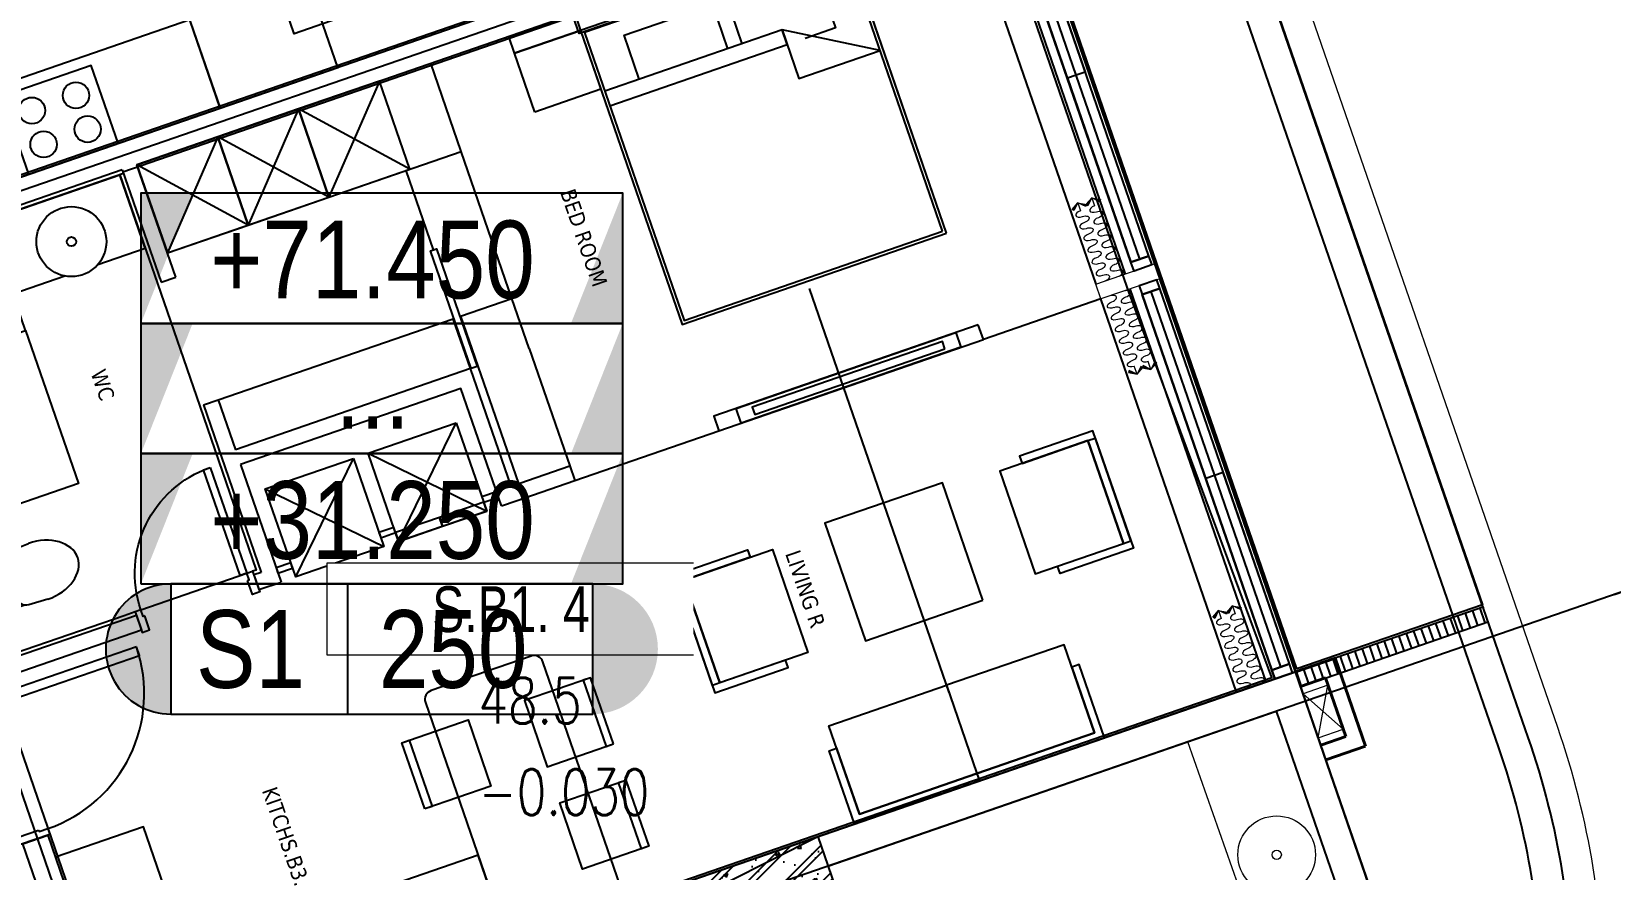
# Model space of a CAD drawing. Header units: millimetres. Extents: x -361699137 to 361252145, y -356478932 to 356523199.
# Drawn here: x -49918 to -39761, y 30760 to 36150 of the extents above; entities that cross this region are included whole.
import ezdxf
from ezdxf.enums import TextEntityAlignment as Align
from ezdxf.xclip import XClip

# ---------------------------------------------------------------- set-up
doc = ezdxf.new("R2010")
doc.units = ezdxf.units.MM
doc.header["$LTSCALE"] = 100
doc.header["$MEASUREMENT"] = 0
doc.header["$XCLIPFRAME"] = 0
doc.set_wipeout_variables(frame=1)
for name, pattern in [('220126_HDN_HBA typical plan$0$HIDDEN', [0.375, 0.25, -0.125]), ('ACAD_ISO03W100', [30, 12, -18]), ('HIDDEN', [0.375, 0.25, -0.125])]:
    doc.linetypes.add(name, pattern=pattern)
for name, color, linetype in [('1VinaPVC-Text', 9, 'Continuous'), ('A-_FURN----_E-_N', 251, 'Continuous'), ('A-ANNO-ROOM', 50, 'Continuous'), ('A-WALL-FNSH', 11, 'Continuous'), ('AUDIT_I_220808132811-12', 1, 'Continuous'), ('ccu12-Chidan', 9, 'Continuous'), ('IDEA - dim', 251, 'Continuous'), ('KC', 5, 'Continuous'), ('KT-Net manh', 139, 'Continuous'), ('KT-Tuong', 1, 'Continuous'), ('Xref_ST_MBDV Cot vach 30.7.2022$0$KT-Tuong', 1, 'Continuous')]:
    doc.layers.add(name, color=color, linetype=linetype)
for name, color, linetype, lineweight in [('AUDIT_I_220808132811-11', 7, 'Continuous', 9), ('CIC36 net manh', 8, 'Continuous', 9), ('HBA-Partition', 4, 'Continuous', 13), ('KT-Chuviet', 255, 'Continuous', 15), ('KT-Kich thuoc', 159, 'Continuous', 18), ('KT-lomo nuoc', 3, 'HIDDEN', 5), ('KT-Net cat', 1, 'Continuous', 40), ('KT-Net thay', 7, 'Continuous', 15), ('KT-Net truc', 18, 'Continuous', 15), ('Xref_ST_MBDV Cot vach 30.7.2022$0$KT-Noi that', 36, 'Continuous', 9)]:
    doc.layers.add(name, color=color, linetype=linetype, lineweight=lineweight)
doc.layers.add('dien tich thong thuy', color=3, linetype='Continuous', plot=False)
doc.styles.add('220126_HDN_HBA typical plan$0$211210_HDN_HBA_TYPICAL PLAN CORE OPT 1$0$HBA-Text', font='GOTHIC.TTF')
doc.styles.add('Arial Narrow', font='ARIALN.TTF')
doc.styles.add('font unicode ccu', font='arial.ttf')
doc.styles.add('ROMANS', font='ROMANS.SHX')
doc.styles.add('Tahoma', font='tahoma.ttf')
doc.dimstyles.new('ccu12-200', dxfattribs={"dimscale": 200, "dimtxt": 2.5, "dimasz": 1, "dimexe": 1, "dimexo": 2, "dimgap": 1, "dimtad": 1, "dimdec": 0, "dimdsep": 46, "dimtxsty": 'Arial Narrow', "dimblk": 'ARCHTICK', "dimcen": -1, "dimdle": 1, "dimclrd": 256, "dimclre": 256, "dimclrt": 3, "dimadec": 0, "dimazin": 2, "dimtfac": 0.1, "dimtdec": 0, "dimtmove": 0, "dimatfit": 1, "dimldrblk": 'ARCHTICK', "dimfxl": 1, "dimtvp": 0.8333333333333334, "dimtolj": 1, "dimtzin": 12, "dimarcsym": 0})
doc.dimstyles.new('CCU_1-300', dxfattribs={"dimscale": 300, "dimtxt": 2.5, "dimasz": 1, "dimexe": 1, "dimexo": 2, "dimgap": 0.5, "dimtad": 1, "dimdec": 0, "dimdsep": 46, "dimtxsty": 'Arial Narrow', "dimblk": 'ARCHTICK', "dimcen": -1, "dimdle": 1, "dimclrd": 256, "dimclre": 256, "dimclrt": 3, "dimadec": 0, "dimazin": 2, "dimtfac": 0.1, "dimtdec": 0, "dimtix": 1, "dimtmove": 2, "dimatfit": 1, "dimfxl": 1, "dimtvp": 0.8333333333333334, "dimtolj": 1, "dimtzin": 12, "dimarcsym": 0})

# ---------------------------------------------------------------- blocks, each defined once
blk = doc.blocks.new('*U207')
for points in [[(396.7561588253833, -484.1490495130481), (464.3337632049024, -466.3349522090732), (394.4481821902239, -466.0516779393653)], [(482.6951045578201, -398.9039813853606), (464.6170375002125, -396.4493711387506), (464.3337632049024, -466.3349522090732)]]:
    blk.add_hatch(color=256).paths.add_polyline_path(points)
blk.add_line((464.3337632049024, -466.3349522090732), (416.9273155568029, -418.7598943406972))
for points in [[(396.7561588253833, -484.1490495130481), (464.3337632049024, -466.3349522090732), (394.4481821902239, -466.0516779393653)], [(482.6951045578201, -398.9039813853606), (464.6170375002125, -396.4493711387506), (464.3337632049024, -466.3349522090732)]]:
    blk.add_lwpolyline(points, close=True)
for centre in [(16.76743755071067, -17.17677016190672), (85.71403000141326, -87.65612936302188), (155.3043908096025, -157.4940017787478), (224.8947516177918, -227.3318741944736), (294.485112425981, -297.1697466101995), (364.0754732341703, -367.0076190259254)]:
    blk.add_ellipse(centre, major_axis=(34.52187991841241, 31.95056764796491), ratio=0.5238875827070036, start_param=4.731720461219403, end_param=7.873313114809197)
at = {"extrusion": (0, 0, -1)}
for centre in [(51.5728287498025, -52.1059534814385), (120.5194212005051, -122.5853126825537), (190.1097820086943, -192.4231850982796), (259.7001428168836, -262.2610575140054), (329.2905036250728, -332.0989299297313), (398.8808644332621, -401.9368023454572)]:
    blk.add_ellipse(centre, major_axis=(-32.07293168385898, -34.4082260416161), ratio=0.5238875826554585, start_param=4.731720461217387, end_param=7.87331311480718, dxfattribs=at)
blk = doc.blocks.new('*U206')
at = {"layer": 'A-_FURN----_E-_N', "linetype": 'Continuous'}
for points in [[(-899.9999999999709, 600), (-899.9999999999709, 1000), (-1349.999999999971, 1000), (-1349.999999999971, 600)], [(-900.0000000000291, -1000), (-900.0000000000291, 1000), (900.0000000000291, 1000), (900.0000000000291, -1000)], [(-880.0000000000291, -980), (-880.0000000000291, 980), (880.0000000000291, 980), (880.0000000000291, -980)], [(1350.000000000029, 600), (1350.000000000029, 1000), (900.0000000000291, 1000), (900.0000000000291, 600)]]:
    blk.add_lwpolyline(points, close=True, dxfattribs=at)
at = {"layer": 'A-_FURN----_E-_N', "linetype": '220126_HDN_HBA typical plan$0$HIDDEN', "ltscale": 500}
blk.add_lwpolyline([(-900.0000000000291, -1000), (-900.0000000000291, 1000), (900.0000000000291, 1000), (900.0000000000291, -1000)], close=True, dxfattribs=at)
at = {"layer": 'A-_FURN----_E-_N', "linetype": 'Continuous'}
for points in [[(-54.9999999999709, 580), (-54.9999999999709, 880), (-655.605454891891, 880), (-655.605454891891, 480), (-448.1151331290312, 480)], [(645.6054548844986, 580), (645.6054548844986, 880), (45.0000000000291, 880), (45.0000000000291, 580)], [(-880.0000000000291, 248.6659454330802), (-326.2632651105232, 580), (880.0000000000291, 580), (880.0000000000291, 480), (-326.2632651105232, 480), (-326.2632651105232, 580), (-326.2632651105232, 248.6659454330802), (-880.0000000000291, 248.6659454330802)]]:
    blk.add_lwpolyline(points, dxfattribs=at)
blk = doc.blocks.new('220126_HDN_HBA typical plan$0$210902_YS plan 330pm ver13$0$TOTO-WC-CW822J')
at = {"color": 0}
blk.add_lwpolyline([(-177.2072506700642, -119.1915361834399), (-175, 0), (175, 0), (177.2072506700642, -119.1915361836145)], dxfattribs=at)
blk.add_lwpolyline([(-190, -270), (-183.3947591906181, -144.5004246227618, -0.3908696114996718), (-115.4352058441145, -78.20653349565691), (-27.76706723973621, -75.77130742336158, -0.01388621073825284), (27.76706724101678, -75.77130742336158), (115.4352058439981, -78.20653349565691, -0.3908696114996718), (183.3947591905016, -144.5004246227618), (190, -270)], format="xyb", dxfattribs=at)
blk.add_ellipse((0, -270), major_axis=(0, -270), ratio=0.7037037037037037, start_param=4.71238898038469, end_param=7.853981633974483, dxfattribs=at)
blk = doc.blocks.new('d800')
blk.add_line((760, 70), (40, 70))
for points in [[(40, 790), (40, 70), (85, 70), (85, 790)], [(50, 25), (40, 25), (40, 70), (0, 70), (0, -70), (50, -70)], [(750, 25), (760, 25), (760, 70), (800, 70), (800, -70), (750, -70)]]:
    blk.add_lwpolyline(points, close=True)
blk.add_arc((40, 70), 720, 0, 90)
blk = doc.blocks.new('*U204')
at = {"ltscale": 5}
blk.add_lwpolyline([(305, -530), (305, -1.13686837721616e-13), (-305, 0), (-305, -530)], close=True, dxfattribs=at)
for centre in [(-150, -150), (150, -150.0000000000001), (-150, -380), (150, -380)]:
    blk.add_circle(centre, 85, dxfattribs=at)
blk = doc.blocks.new('18')
at = {"layer": 'A-_FURN----_E-_N'}
for p, q in [((4750.000000001819, 6105.000000000011), (3914.999999999956, 6105.000000000011)), ((3575.000000281216, 4380.000000000069), (3914.999999999956, 4380.000000000076)), ((3914.999999999971, 4330.000000000084), (2775.000002559231, 4330.000000000062))]:
    blk.add_line(p, q, dxfattribs=at)
blk.add_lwpolyline([(5399.999999999956, 3449.999999999967), (5514.999999999964, 3449.999999999956), (5514.999999999956, 3000.000000000004), (5399.999999999964, 3000.000000000011)], close=True, dxfattribs=at)
at = {"layer": 'A-WALL-FNSH', "color": 5}
for points in [[(59.9999999999709, 19.99999998087515), (59.99999999996362, 139.9999999808642), (-2.182787284255028e-11, 139.9999999808715), (-3.637978807091713e-11, 19.99999998086787)], [(2615.000000001834, 139.9999999808679), (59.99999999996362, 139.9999999808642), (59.9999999999709, 19.99999998087515), (2615.000000001834, 19.99999998086059)], [(1362.499999999985, 139.9999999808751), (2615.000000001834, 139.9999999808679), (2615.000000001834, 79.9999999808606), (1362.499999999964, 79.99999998087151)], [(2675.000000001819, 19.99999998085696), (2675.000000001841, 139.9999999808751), (2615.000000001834, 139.9999999808679), (2615.000000001834, 19.99999998086059)], [(2775.000000001826, 19.99999998087878), (2775.000000001826, 139.9999999808751), (2835.000000001841, 139.9999999808606), (2835.000000001819, 19.99999998086787)], [(2835.000000001841, 139.9999999808606), (5340.938150439368, 139.9999999808824), (5340.938150439368, 19.9999999808897), (2835.000000001819, 19.99999998086787)], [(4087.500000003674, 139.9999999808788), (2835.000000001841, 139.9999999808606), (2835.000000001841, 79.99999998087515), (4087.500000003689, 79.99999998087878)], [(1362.499999999964, 79.99999998087151), (59.99999999996362, 79.9999999808606), (59.9999999999709, 19.99999998087515), (1362.499999999964, 19.99999998085696)], [(4087.500000003689, 79.99999998087878), (5340.938150439375, 79.99999998087515), (5340.938150439368, 19.9999999808897), (4087.500000003689, 19.99999998088242)]]:
    blk.add_lwpolyline(points, close=True, dxfattribs=at)
for points in [[(-2.182787284255028e-11, 139.9999999808715), (2615.000000001834, 139.9999999808679)], [(5400.938150439397, 139.9999999808751), (2835.000000001841, 139.9999999808606)]]:
    blk.add_lwpolyline(points, dxfattribs=at)
at = {"layer": 'HBA-Partition'}
blk.add_lwpolyline([(2675.000000001826, 400.0000000000255), (2775.000000001834, 400.0000000000327), (2775.000000001826, 1.091393642127514e-11), (2675.000000001819, 0)], close=True, dxfattribs=at)
at = {"layer": 'IDEA - dim'}
for p, q in [((1624.999999996238, 7930.000000000004), (1624.999999996238, 8100.000000000011)), ((2774.999999144995, 7029.999996855), (2775.000002836765, 7030.000003049809)), ((2775.000002836772, 7029.999997236217), (2774.999999273517, 7029.999997236122)), ((2799.999999634871, 6929.99999824628), (2675.000003075183, 6929.999998246214)), ((2674.999999353626, 6879.999997236137), (2675.000003045388, 6880.000002287237)), ((2799.999999634878, 6129.999998246287), (2674.999999955253, 6129.999998246287)), ((3914.999999999956, 5979.999999999989), (3914.999999999964, 4380.000000000011)), ((4914.999999999964, 5980.000000000018), (4914.999999999949, 3979.99999485302)), ((-2.182787284255028e-11, 4554.999999999953), (-7.275957614183426e-12, 2.546585164964199e-11)), ((3915.000000001826, 4330.000000000069), (3914.999999999964, 3979.999994853108)), ((3575.00000028123, 3979.999994853057), (3914.999999998086, 3979.999994853013)), ((-2.182787284255028e-11, 200.0000000001855), (2675.000000001841, 200.0000000000837)), ((5400.938150439368, 200.0000000001819), (2775.000000001826, 200.0000000000691)), ((-3.637978807091713e-11, 2.91038304567337e-11), (2675.000000001819, 0)), ((5400.938150439375, 1.091393642127514e-11), (2775.000000001826, 1.091393642127514e-11))]:
    blk.add_line(p, q, dxfattribs=at)
for points in [[(1675.000000007414, 7975.000000000076), (1665.000000007414, 7975.000000000062), (1665.000000007392, 7915.000000000069), (1625.000000007407, 7915.000000000069), (1625.000000007414, 8115.000000000084), (1675.000000007414, 8115.000000000084)], [(2585.000000007407, 6994.999999999669), (2585.000000007414, 7914.999999999662), (2525.000000007407, 7914.999999999654), (2525.000000007407, 6994.999999999662)], [(2734.99999989193, 5979.999987038045), (2735.000002559238, 5879.99999218505), (2771.000002559238, 5879.999992185065), (2771.000002559224, 5979.999987038038)], [(5514.999999999956, 5430.000000000011), (5514.999999999956, 5980.000000000004), (4914.999999999964, 5980.000000000098), (4914.999999999949, 5430.000000000084), (5514.999999999956, 5430.000000000011)], [(3275.000002559238, 5279.99999218505), (2675.000002559231, 5279.999992185065), (2675.000002559216, 5879.99999218505), (3275.000002559238, 5879.999992185058)], [(993.370892625273, 5581.983968055833), (1443.370892625266, 5581.983968055818), (1443.370892625266, 5131.983968055811), (993.3708926252584, 5131.983968055818)], [(993.370892625273, 5581.983968055833), (1443.370892625266, 5581.983968055818), (1443.370892625266, 5531.983968055833), (993.3708926252511, 5531.983968055811)], [(5514.999999999964, 4880.000000000011), (5514.999999999956, 5430.000000000011), (4914.999999999949, 5430.000000000084), (4914.999999999964, 4880.000000000062), (5514.999999999964, 4880.000000000011)], [(3274.99999989193, 4579.999994853057), (2674.99999989193, 4579.999994853064), (2674.999999891937, 5179.999994853057), (3274.99999989193, 5179.999994853071)], [(2734.99999989193, 5179.999994853049), (2674.999999891937, 5179.999994853057), (2674.999999891923, 4879.999994853071), (2734.999999891937, 4879.999994853057)], [(2734.999997224622, 5279.999989706059), (2734.99999989193, 5179.999994853049), (2770.99999989193, 5179.999994853049), (2770.999999891923, 5279.999989706044)], [(2734.999999891937, 4879.999994853057), (2674.999999891923, 4879.999994853071), (2674.99999989193, 4579.999994853064), (2734.99999989193, 4579.999994853057)], [(5514.999999999949, 4329.999999999989), (5514.999999999964, 4880.000000000011), (4914.999999999964, 4880.000000000062), (4914.999999999971, 4330.000000000084), (5514.999999999949, 4329.999999999989)], [(746.6291622612334, 4298.634093876139), (296.6291622612189, 4298.634093876139), (296.6291622612189, 4748.634093876124), (746.6291622612189, 4748.634093876124)], [(993.3708926252657, 4298.634093876117), (1443.370892625266, 4298.634093876124), (1443.370892625258, 4748.634093876124), (993.3708926252657, 4748.634093876124)], [(2734.99999989193, 4579.999994853057), (2735.000002559231, 4480.000000000069), (2771.000002559238, 4480.000000000069), (2771.000002559231, 4579.999994853057)], [(3575.000000281223, 4334.793337935178), (3575.000000281223, 4374.793337935193), (4375.000000281216, 4374.793337935178), (4375.00000028123, 4334.793337935185)], [(746.6291622612334, 4298.634093876139), (296.6291622612189, 4298.634093876139), (296.6291622612262, 4348.634093876131), (746.6291622612189, 4348.634093876139)], [(993.3708926252657, 4298.634093876117), (1443.370892625266, 4298.634093876124), (1443.370892625266, 4348.634093876139), (993.3708926252657, 4348.634093876124)], [(1140.677188739144, 3075.738865847947), (1140.677188739144, 3523.743899913046), (1840.677188739159, 3523.743899913046), (1840.677188739159, 3573.74389991305), (1090.677188739151, 3573.743899913068), (1090.677188739159, 3075.738865847932)], [(1840.677188739144, 3075.738865847943), (1840.677188739159, 3523.743899913046), (1140.677188739144, 3523.743899913046), (1140.677188739151, 3573.743899913065), (1890.677188739159, 3573.743899913054), (1890.677188739144, 3075.738865847943)], [(1840.677188739159, 3523.743899913046), (1840.677188739144, 2923.743899913065), (1140.677188739144, 2923.743899913054), (1140.677188739144, 3523.743899913046)], [(498.0050340648522, 2949.999999999996), (49.99999999997817, 2950.000000000011), (49.99999999998545, 2150.000000000018), (-2.182787284255028e-11, 2150.000000000025), (-2.91038304567337e-11, 3000.000000000015), (498.0050340648522, 3000.000000000011)], [(49.99999999997817, 2950.000000000011), (649.9999999999636, 2950.000000000018), (649.9999999999709, 2149.999999999993), (49.99999999998545, 2150.000000000018)], [(2774.999999999964, 1200.000000000011), (2774.999999999964, 3000.000000000011), (2674.999999996238, 3000.000000000011), (2674.999999996253, 1200.000000000025)], [(2674.999999999949, 2847.500000000487), (2774.999999999964, 2847.500000000491), (2774.999999999964, 1352.499999999567), (2674.999999999964, 1352.499999999545)], [(2699.999999999978, 1452.499999999563), (2749.999999999964, 1452.499999999545), (2749.999999999971, 2747.500000000491), (2699.999999999971, 2747.500000000477)], [(1090.677188739159, 1749.999999999982), (1890.677188739159, 1750.000000000004), (1890.677188739137, 2550.000000000011), (1090.677188739151, 2550.000000000011)], [(498.0050340648522, 1350.000000000022), (49.99999999997817, 1350.000000000025), (49.99999999998545, 2150.000000000018), (-2.182787284255028e-11, 2150.000000000025), (-3.637978807091713e-11, 1300.000000000018), (498.0050340648522, 1300.000000000011)], [(49.99999999997817, 1350.000000000025), (649.9999999999636, 1349.999999999996), (649.9999999999709, 2149.999999999993), (49.99999999998545, 2150.000000000018)], [(1840.677188739151, 776.2561000869646), (1840.677188739159, 1376.256100086965), (1140.677188739151, 1376.256100086979), (1140.677188739144, 776.2561000869791)], [(1140.677188739159, 1224.261134152079), (1140.677188739144, 776.2561000869791), (1840.677188739151, 776.2561000869646), (1840.677188739144, 726.25610008695), (1090.677188739166, 726.2561000869937), (1090.677188739159, 1224.261134152071)], [(1840.677188739159, 1224.261134152079), (1840.677188739151, 776.2561000869646), (1140.677188739144, 776.2561000869791), (1140.677188739159, 726.256100087001), (1890.677188739159, 726.2561000869719), (1890.677188739159, 1224.261134152086)]]:
    blk.add_lwpolyline(points, close=True, dxfattribs=at)
for points in [[(599.9999999999491, 7930.000000000011), (-3.637978807091713e-11, 7930.000000000025), (-3.637978807091713e-11, 5354.99999999996), (599.9999999999709, 5354.999999999953), (599.9999999999636, 7330.000000000011), (1474.999999998101, 7329.99999999996), (1474.999999998101, 7929.999999999967)], [(3914.999999999964, 6104.999999256423), (2799.999999975742, 6104.999999256423), (2799.99999995526, 6129.999998246272)], [(3575.00000028123, 3979.999994853057), (2775.000002559238, 3979.999994853057)], [(4914.999999999949, 3979.99999485302), (5514.999999999949, 3979.999994853013)]]:
    blk.add_lwpolyline(points, dxfattribs=at)
for points, elevation in [([(7159.997110252538, 7930.000000000047), (5684.99711025443, 7930.000000000069), (5684.997110254364, 5355.000000000011), (6284.99711025435, 5355.000000000011), (6284.9971102544, 7330.000000000062), (7159.997110252531, 7329.999999999982)], -3.803953503914419e-10), ([(3699.996061453749, 7905.000373194252), (4739.996059622776, 7905.000373194238), (4739.996059622747, 7005.000373194223), (3699.996061453741, 7005.000373194231)], 3.575141225003065e-10), ([(6431.626272515605, 4298.63409387616), (5981.626272515612, 4298.634093876204), (5981.626272515605, 4748.634093876175), (6431.626272515612, 4748.63409387619)], -5.871629483620786e-10)]:
    blk.add_lwpolyline(points, close=True, dxfattribs=dict(at, elevation=elevation))
for points, elevation in [([(2799.996058933575, 6930.000371440528), (2799.996058913101, 7005.000370430422), (2799.996064078208, 7005.000370430465), (2799.996063081715, 7905.000373194347), (4739.996059622768, 7905.000373423838), (4739.996059622761, 7005.000372964616), (5489.996057612974, 7005.000372735023), (5489.996057612974, 6105.000373194223), (4749.996059620891, 6105.000373194238)], 5.562278967497294e-10), ([(4989.996059622739, 6427.750651584542), (4989.996059622747, 6105.000373194238), (5489.996057612967, 6105.000373194223), (5489.996057612974, 7005.000372735023), (4989.996059622761, 7005.000372735038), (4989.996059622761, 6652.250094803941)], 6.243583338056205e-10)]:
    blk.add_lwpolyline(points, dxfattribs=dict(at, elevation=elevation))
blk.add_lwpolyline([(-3.637978807091713e-11, 4554.99999999996), (1639.999999996231, 4555.000000000011, 0.414213562373095), (1699.999999996231, 4615.000000000011), (1699.999999996238, 5295.000000000011, 0.414213562373095), (1639.999999996238, 5355.000000000025), (-3.637978807091713e-11, 5354.99999999996)], format="xyb", close=True, dxfattribs=at)
at = {"layer": 'IDEA - dim', "elevation": -7.991136614731408e-10}
blk.add_lwpolyline([(5684.997110254342, 4554.999999999996), (7324.997110250624, 4555.000000000055, 0.414213562373095), (7384.997110250617, 4615.00000000004), (7384.997110250632, 5295.000000000025, 0.414213562373095), (7324.997110250646, 5355.00000000004), (5684.997110254364, 5355.000000000011)], format="xyb", close=True, dxfattribs=at)
at = {"layer": 'IDEA - dim'}
for radius in [224.9999999999999, 29.99999999999999]:
    blk.add_circle((5184.996059619021, 6540.000373194223), radius, dxfattribs=at)
blk.add_arc((2585.000000007414, 7914.999999999662), 919.9999999999995, 179.9999999997916, 269.9999999995831, dxfattribs=at)
at = {"layer": 'KT-Net manh', "linetype": 'ACAD_ISO03W100', "ltscale": 4}
for p, q in [((5514.999999999956, 5430.000000000011), (4914.999999999964, 5980.000000000098)), ((4914.999999999949, 5430.000000000084), (5514.999999999956, 5980.000000000004)), ((3275.000002559238, 5879.999992185058), (2675.000002559231, 5279.999992185065)), ((2675.000002559216, 5879.99999218505), (3275.000002559238, 5279.99999218505)), ((5514.999999999964, 4880.000000000011), (4914.999999999949, 5430.000000000084)), ((4914.999999999964, 4880.000000000062), (5514.999999999956, 5430.000000000011)), ((3274.99999989193, 5179.999994853071), (2674.99999989193, 4579.999994853064)), ((2674.999999891937, 5179.999994853057), (3274.99999989193, 4579.999994853057)), ((5514.999999999949, 4329.999999999989), (4914.999999999964, 4880.000000000062)), ((4914.999999999971, 4330.000000000084), (5514.999999999964, 4880.000000000011)), ((4375.000000281216, 4354.793337935185), (4914.999999999956, 4354.793337935193)), ((2674.999999996224, 3979.999994853057), (2674.999999996238, 3000.000000000011)), ((3914.999999999964, 3979.999994853108), (4914.999999999949, 3979.99999485302)), ((599.9999999999782, 2150.000000000011), (3349.999999999978, 2150.000000000011)), ((2674.999999996231, 399.9999999999891), (2674.999999996253, 1200.000000000025)), ((-3.637978807091713e-11, 400.0000000000255), (2675.000000001826, 400.0000000000255)), ((5400.938150439368, 400.00000000004), (2775.000000001834, 400.0000000000327))]:
    blk.add_line(p, q, dxfattribs=at)
at = {"layer": 'KT-Tuong'}
for p, q in [((1624.999999994368, 7930.000000000011), (-3.637978807091713e-11, 7930.000000000025)), ((2774.999999312648, 6929.999998246345), (2774.999998921347, 7930.000000000076)), ((5514.996059619029, 6080.000000000011), (5514.996059619036, 7030.000372735023)), ((2674.999999996246, 6129.999998246287), (2674.999999996231, 5979.999997236137)), ((2774.99999995526, 6129.999998246287), (2674.999999996246, 6129.999998246287)), ((2774.999999996238, 6079.99999644166), (2774.99999995526, 6129.999998246287)), ((3914.999999999956, 6079.999999256415), (2774.999999996238, 6079.99999644166)), ((3914.999999999956, 6079.999999256415), (3914.999999999956, 5979.999999256423)), ((5514.996059619029, 6080.000000000011), (4750.000000001819, 6080.000000000018)), ((4750.000000001819, 6080.000000000018), (4750.000000001812, 5980.000000000011)), ((3475.000000281216, 5979.999999261057), (2674.999999996231, 5979.999997236137)), ((4750.000000001812, 5980.000000000011), (5514.999999999956, 5980.000000000004)), ((5514.999999999956, 5980.000000000004), (5514.999999999956, 3000.000000000004))]:
    blk.add_line(p, q, dxfattribs=at)
for points in [[(-2.182787284255028e-11, 7930.000000000011), (-1.455191522836685e-11, 8100.000000000004), (1624.999999994368, 8100.000000000069), (1624.999999994368, 7930.000000000011)], [(2774.999999312648, 6929.999998246345), (2675.000003075183, 6929.999998246345), (2675.000003687994, 7930.000000000011), (2625.000000007414, 7930.000000000011)], [(2675.000002559238, 4480.000000000069), (3475.000002559231, 4480.000000000069), (3475.000000281208, 5979.99999951421)], [(2775.000002559224, 4380.000000000076), (3575.000000281216, 4380.000000000069), (3575.000000281216, 5979.99999951421)], [(3914.999999998101, 5979.999999696109), (3575.000000281216, 5979.99999951421)], [(2675.000002559238, 4480.000000000069), (2675.000002559245, 4380.000000000069)], [(2675.000002559245, 4380.000000000069), (2675.000002559238, 3979.999994853064)], [(2775.000002559224, 4380.000000000076), (2775.000002559231, 3979.999994853071)], [(2775.000002559238, 3979.999994853057), (2675.000002559238, 3979.999994853064)]]:
    blk.add_lwpolyline(points, dxfattribs=at)
at = {"layer": 'KT-Tuong', "elevation": -3.051679928179306e-10}
blk.add_lwpolyline([(5514.999999999956, 3000.000000000004), (5684.997110254313, 3000.000000000007), (5684.99711025443, 7930.000000000069), (7424.997110248827, 7930.00000000004)], dxfattribs=at)
at = {"layer": 'CIC36 net manh', "color": 8}
for p, xscale, yscale, zscale, rotation in [((0.7459850217783242, 338.663341158619), -0.8100000000112603, 0.8100000000112603, 0.8100000000112604, 134.8767987960269), ((2674.254014978163, 338.6633411586154), 0.8100000000112609, 0.8100000000112609, 0.8100000000112609, 225.123201203973), ((2775.745985025511, 338.6633411586263), -0.8100000000112603, 0.8100000000112603, 0.8100000000112604, 134.8767987960269), ((0.5282706897487515, 243.7097146716587), -0.8100000000112603, 0.8100000000112603, 0.8100000000112604, 134.8767987960269), ((2674.471729310193, 243.709714671666), 0.8100000000112609, 0.8100000000112609, 0.8100000000112609, 225.123201203973), ((2775.528270693459, 243.709714671666), -0.8100000000112603, 0.8100000000112603, 0.8100000000112604, 134.8767987960269)]:
    blk.add_blockref('*U207', p, dxfattribs=dict(at, xscale=xscale, yscale=yscale, zscale=zscale, rotation=rotation))
at = {"layer": 'IDEA - dim'}
blk.add_blockref('220126_HDN_HBA typical plan$0$210902_YS plan 330pm ver13$0$TOTO-WC-CW822J', (3250.000001501256, 7705.000000000047), dxfattribs=at)
at = {"layer": 'IDEA - dim', "xscale": -1, "rotation": 270}
for name, p in [('d800', (2729.999999634871, 6129.999998246272)), ('*U206', (4399.999999999964, 2099.999999999945))]:
    blk.add_blockref(name, p, dxfattribs=at)
at = {"layer": 'IDEA - dim', "extrusion": (2.838768210677084e-13, -2.067951531382568e-25, -1), "xscale": -1, "zscale": -1, "rotation": 90}
blk.add_blockref('*U204', (-6214.997110254393, 6354.999999999996, 2.412952568901709e-09), dxfattribs=at)
at = {"layer": '1VinaPVC-Text', "style": 'Tahoma'}
for s, height, p in [('WC', 99.99999999999994, (4347.546843465971, 6699.500694949402)), ('KITCHS.B3.', 99.99999999999994, (1448.851503881211, 6534.424230737557)), ('BED ROOM', 99.99999999999993, (4459.391588380189, 3465.309536016292)), ('LIVING R', 99.99999999999994, (1790.206381513199, 2855.891451105348))]:
    blk.add_text(s, height=height, rotation=179.9999999997916, dxfattribs=at).set_placement(p)
blk = doc.blocks.new('TAG CAO DO SAN')
blk.add_wipeout([(1526701.778855525, -266095.22987594287), (1527644.6359120198, -266095.22987594287), (1527644.6359120198, -266330.944140067), (1526701.778855525, -266330.944140067)]).dxf.layer = 'KT-Net thay'
at = {"layer": 'KT-Net thay', "flags": 128}
blk.add_lwpolyline([(1526701.778855525, -266095.2298759429), (1526701.778855525, -266330.9441400666), (1527644.63591202, -266330.9441400666), (1527644.63591202, -266095.2298759429)], close=True, dxfattribs=at)
blk.add_lwpolyline([(1526701.778855525, -266330.9441400666), (1527644.63591202, -266330.9441400666)], dxfattribs=at)
at = {"layer": 'KT-Chuviet', "color": 31, "style": 'font unicode ccu', "width": 0.75}
blk.add_attdef('TÊNPHÒNG', text='', height=117.85713, dxfattribs=at).set_placement((1527175.308820772, -266213.4467624734), align=Align.MIDDLE_CENTER)
blk = doc.blocks.new('A$C1AAC5519')
at = {"layer": 'A-ANNO-ROOM', "insert": (772.955269176513, 1216.574747113511), "char_height": 600, "attachment_point": 2, "rotation": 50.44882673977027, "style": '220126_HDN_HBA typical plan$0$211210_HDN_HBA_TYPICAL PLAN CORE OPT 1$0$HBA-Text'}
blk.add_mtext_dynamic_manual_height_columns('S.B1.', width=722857412.8743668, gutter_width=9765.624999999996, heights=[0], dxfattribs=at)
blk = doc.blocks.new('A$C418F5BC8')
at = {"layer": 'A-ANNO-ROOM', "insert": (648.1133449638728, 1090.790118377889), "char_height": 600, "attachment_point": 2, "rotation": 50.44882673977027, "style": '220126_HDN_HBA typical plan$0$211210_HDN_HBA_TYPICAL PLAN CORE OPT 1$0$HBA-Text'}
blk.add_mtext_dynamic_manual_height_columns('SL-S', width=722857412.8743668, gutter_width=9765.624999999996, heights=[0], dxfattribs=at)
blk = doc.blocks.new('A$C2A6C5140')
at = {"layer": 'A-ANNO-ROOM', "insert": (731.4497625969816, 1190.0169191678, 0.0003277973379295924), "char_height": 600, "attachment_point": 2, "rotation": 50.44882673977027, "style": '220126_HDN_HBA typical plan$0$211210_HDN_HBA_TYPICAL PLAN CORE OPT 1$0$HBA-Text'}
blk.add_mtext_dynamic_manual_height_columns('2-BR', width=722857412.8743668, gutter_width=9765.624999999996, heights=[0], dxfattribs=at)
blk = doc.blocks.new('A$C5388591E')
at = {"layer": 'A-ANNO-ROOM', "insert": (894.3001998505497, 842.1987865094561, 0.0004622000541105721), "char_height": 600, "attachment_point": 2, "rotation": 1.4064704596368105, "style": '220126_HDN_HBA typical plan$0$211210_HDN_HBA_TYPICAL PLAN CORE OPT 1$0$HBA-Text'}
blk.add_mtext_dynamic_manual_height_columns('3-BR', width=722857412.8743668, gutter_width=9765.624999999996, heights=[0], dxfattribs=at)
blk = doc.blocks.new('A$C21AF0CCA')
at = {"layer": 'A-ANNO-ROOM', "insert": (1197.56892258345, 814.6835720778872), "char_height": 600, "attachment_point": 2, "rotation": 0.10542954816276216, "style": '220126_HDN_HBA typical plan$0$211210_HDN_HBA_TYPICAL PLAN CORE OPT 1$0$HBA-Text'}
blk.add_mtext_dynamic_manual_height_columns('S.B1P.', width=722857412.8743668, gutter_width=9765.624999999996, heights=[0], dxfattribs=at)
blk = doc.blocks.new('Louvre')
for p, q in [((-390.067916277796, 975.9572027104441, 0.1512365001885502), (-295.1435544323176, 1008.729661013116, 0.1512365002144518)), ((-373.750619571656, 928.6946823777398, 0.1512365001885502), (-278.8262577261776, 961.4671406804118, 0.1512365002144518)), ((-357.4333228655159, 881.4321620450355, 0.1512365001885502), (-262.5089610200375, 914.2046203477075, 0.1512365002144518)), ((-341.1160261593759, 834.1696417123312, 0.1512365001885502), (-246.1916643138975, 866.9421000150032, 0.1512365002144518)), ((-324.7987294532359, 786.9071213796269, 0.1512365001885502), (-229.8743676077574, 819.6795796822989, 0.1512365002144518)), ((-308.4814327470958, 739.6446010469226, 0.1512365001885502), (-213.5570709016174, 772.4170593495946, 0.1512365002144518)), ((-292.1641360409558, 692.3820807142183, 0.1512365001885502), (-197.2397741954774, 725.1545390168903, 0.1512365002144518)), ((-275.8468393348157, 645.119560381514, 0.1512365001885502), (-180.9224774893373, 677.892018684186, 0.1512365002144518)), ((-259.5295426286757, 597.8570400488097, 0.1512365001885502), (-164.6051807831973, 630.6294983514817, 0.1512365002144518)), ((-243.2122459225357, 550.5945197161054, 0.1512365001885502), (-148.2878840770572, 583.3669780187774, 0.1512365002144518)), ((-226.8949492163956, 503.3319993834011, 0.1512365001885502), (-131.9705873709172, 536.1044576860731, 0.1512365002144518)), ((-210.5776525102556, 456.0694790506968, 0.1512365001885502), (-115.6532906647772, 488.8419373533688, 0.1512365002144518)), ((-194.2603558041155, 408.8069587179925, 0.1512365001885503), (-99.33599395863712, 441.5794170206646, 0.1512365002144518)), ((-177.9430590979755, 361.5444383852882, 0.1512365001885503), (-83.01869725249708, 394.3168966879603, 0.1512365002144518)), ((-161.6257623918355, 314.2819180525839, 0.1512365001885503), (-66.70140054635704, 347.054376355256, 0.1512365002144518)), ((-145.3084656856954, 267.0193977198796, 0.1512365001885503), (-50.38410384021699, 299.7918560225517, 0.1512365002144518)), ((-128.9911689795554, 219.7568773871753, 0.1512365001885503), (-34.06680713407695, 252.5293356898474, 0.1512365002144518)), ((-112.6738722734153, 172.494357054471, 0.1512365001885503), (-17.74951042793691, 205.2668153571431, 0.1512365002144518)), ((-96.35657556727529, 125.2318367217667, 0.1512365001885503), (-1.43221372179687, 158.0042950244388, 0.1512365002144518)), ((-80.03927886113524, 77.96931638906244, 0.1512365001885503), (14.88508298434317, 110.7417746917345, 0.1512365002144518)), ((-63.7219821549952, 30.70679605635814, 0.1512365001885503), (31.20237969048321, 63.47925435903016, 0.1512365002144518)), ((-47.40468544885516, -16.55572427634615, 0.1512365001885503), (47.51967639662325, 16.21673402632587, 0.1512365002144518))]:
    blk.add_line(p, q)
at = {"elevation": 0.1512365001885503}
blk.add_lwpolyline([(47.5188208874315, 16.2192119784886), (-311.4533339738846, 1055.970408101566), (-405.9933989513665, 1023.379364635679), (-47.40468544885516, -16.55572427634615)], close=True, dxfattribs=at)
blk = doc.blocks.new('*U387')
at = {"layer": 'KT-lomo nuoc', "ltscale": 500}
for p, q in [((-42.61101575459929, -296.9677138994825), (-168.2764362133811, 24.13694520859936)), ((-210.8874519679809, -272.8214716385427), (-1.734723475976807e-18, -0.00929705234011635))]:
    blk.add_line(p, q, dxfattribs=at)
blk.add_lwpolyline([(-42.61101575459929, -296.9677138994825), (-210.8874519679809, -272.8214716385427), (-168.2764362133811, 24.13694520859936), (-1.734723475976807e-18, -0.00929705234011635)], close=True, dxfattribs=at)
blk = doc.blocks.new('CTN TN T39')
at = {"layer": 'KT-Net cat'}
for p, q in [((-37609.81055878555, 5049.094420550722, -1.244416970136889e-07), (-37865.30304019002, 4960.886119428353, -1.244416970136889e-07)), ((-37609.81055878557, 5049.094420550766, -1.244416970136889e-07), (-37414.00299830976, 4481.944176558503, -1.244416970136889e-07)), ((-37671.7010060383, 4921.934786472721, -1.244416970136889e-07), (-37832.39357516947, 4866.455977671259, -1.244416970136889e-07)), ((-37671.70100603832, 4921.93478647275, -1.244416970136889e-07), (-37541.16263238777, 4543.834623811246, -1.244416970136889e-07)), ((-37541.16263238774, 4543.834623811123, -1.244416970136889e-07), (-37701.85520151895, 4488.355815009683, -1.244416970136889e-07)), ((-37414.0029983097, 4481.944176558336, -1.244416970136889e-07), (-37669.11832646548, 4393.866086889397, -1.244416970136889e-07))]:
    blk.add_line(p, q, dxfattribs=at)
at = {"layer": 'KT-lomo nuoc', "linetype": 'HIDDEN', "xscale": -0.9999999999999997, "rotation": 10.8976534755902}
blk.add_blockref('*U387', (-37815.97605089618, 4818.981082606093, -5.477878651304315e-05), dxfattribs=at)
blk = doc.blocks.new('_ARCHTICK')
at = {"color": 0, "linetype": 'ByBlock', "const_width": 0.15}
blk.add_lwpolyline([(-0.5, -0.5), (0.5, 0.5)], dxfattribs=at)
blk = doc.blocks.new('*D479')
at = {"layer": 'Defpoints', "color": 0, "transparency": 16777216}
for p in [(100005.7204102613, -1819.860255612344, 0.0007356123916695289), (104467.2428931717, -6415.469728849686), (101897.8629161529, -7302.541828602909, 0.0007666026713804733)]:
    blk.add_point(p, dxfattribs=at)
at = {"layer": 'KC', "lineweight": -2, "transparency": 16777216}
for p, q in [((102476.5357615985, -649.441189122419), (104565.1465225873, -6699.044902916929)), ((100572.8707583958, -1624.052996781294), (102858.0145650812, -835.1127337741418)), ((102465.0132642874, -7106.734569771863), (104750.818067239, -6317.566099434163))]:
    blk.add_line(p, q, dxfattribs=at)
at = {"layer": 'KC', "lineweight": -2, "transparency": 16777216, "xscale": 300, "yscale": 300, "zscale": 300}
for p, rotation in [((102574.439391014, -933.0163631896648), 109.0471074798708), ((104467.2428931717, -6415.469728849686), 289.0471074798708)]:
    blk.add_blockref('_ARCHTICK', p, dxfattribs=dict(at, rotation=rotation))
at = {"layer": 'KC', "color": 3, "transparency": 16777216, "insert": (104356.0966036751, -3385.877940562499), "char_height": 750, "attachment_point": 5, "rotation": 289.04710747987076, "style": 'Arial Narrow'}
blk.add_mtext('\\A1;5800', dxfattribs=at)
blk = doc.blocks.new('ccu11-cmb-flat-8')
at = {"layer": 'ccu12-Chidan', "color": 7}
blk.add_lwpolyline([(0, 0), (1549.76089105694, 0), (1549.76089105694, 418.967561994592), (0, 418.967561994592)], close=True, dxfattribs=at)
at = {"layer": 'ccu12-Chidan'}
for points in [[(0, 0), (166.3698098819586, 418.967561994592), (0, 418.967561994592)], [(1549.76089105694, 418.967561994592), (1383.391081174981, 0), (1549.76089105694, 0)]]:
    blk.add_solid(points, dxfattribs=at)
at = {"layer": 'ccu12-Chidan', "color": 31, "style": 'Arial Narrow', "width": 0.8}
blk.add_attdef('+100.00', text='', height=250, dxfattribs=at).set_placement((745.1558620325814, 205.5562299680314), align=Align.MIDDLE_CENTER)
blk = doc.blocks.new('ccu11-chieudaysan-flat-2')
at = {"layer": 'ccu12-Chidan'}
for points in [[(-568.9677828538697, -2.619344741106033e-10), (-568.9677828538697, 418.9675619945338, 1)], [(787.9355657075066, 418.9675619945338), (787.9355657075066, -2.619344741106033e-10, 1)]]:
    blk.add_hatch(color=8, dxfattribs=at).paths.add_polyline_path(points)
at = {"layer": 'ccu12-Chidan', "color": 7}
blk.add_line((0, 0), (0, 418.9675619945629), dxfattribs=at)
blk.add_lwpolyline([(-568.9677828541026, 0), (787.9355657075066, 0), (787.9355657075066, 418.9675619945629), (-568.9677828541026, 418.9675619945629)], close=True, dxfattribs=at)
blk.add_arc((-568.9677828541026, 209.4837809972232), 209.4837809973396, 90, 270.0000604044855, dxfattribs=at)
at = {"layer": 'ccu12-Chidan', "color": 31, "style": 'Arial Narrow', "width": 0.7}
for tag, p in [('S00', (-488.0154019014444, 209.4837809972232)), ('200', (99.99999999976717, 209.4837809972232))]:
    blk.add_attdef(tag, text='', height=250, dxfattribs=at).set_placement(p, align=Align.MIDDLE_LEFT)
blk = doc.blocks.new('*D470')
at = {"layer": 'Defpoints', "color": 0, "transparency": 16777216}
for p in [(91488.60735112858, -3595.959491148631), (91875.54568767385, -4716.713824850987), (91053.1781863058, -5000.634665876947)]:
    blk.add_point(p, dxfattribs=at)
at = {"layer": 'KC', "lineweight": -2, "transparency": 16777216}
for p, q in [((91488.60735112858, -3595.959491148631), (93099.78860361078, -3039.702178585823)), ((91745.00731401976, -4338.613662190688), (91423.33816430153, -3406.90940981848)), ((90666.23984976052, -3879.880332174584), (91488.60735112858, -3595.959491148631)), ((90922.6398126517, -4622.534503216648), (90600.97066293347, -3690.830250844432)), ((90666.23984976052, -3879.880332174584), (90477.18976843037, -3945.149519001625))]:
    blk.add_line(p, q, dxfattribs=at)
at = {"layer": 'KC', "lineweight": -2, "transparency": 16777216, "xscale": 200, "yscale": 200, "zscale": 200}
for p, rotation in [((91488.60735112858, -3595.959491148631), 199.0471379537623), ((90666.23984976052, -3879.880332174584), 19.04713795376226)]:
    blk.add_blockref('_ARCHTICK', p, dxfattribs=dict(at, rotation=rotation))
at = {"layer": 'KC', "color": 3, "transparency": 16777216, "insert": (92334.66716256167, -2822.201904575621), "char_height": 500, "attachment_point": 5, "rotation": 19.04713795376227, "style": 'Arial Narrow'}
blk.add_mtext('\\A1;870', dxfattribs=at)
blk = doc.blocks.new('A$C0e39c971')
at = {"layer": 'KC'}
h = blk.add_hatch(dxfattribs=at)
h.set_pattern_fill('VATLIEU04', color=256, scale=40, style=0, pattern_type=2)
h.set_pattern_definition([(49.99999999999999, (-90946.1647472535, -18366.26446870027), (286.9040730403014, -25.10085399303804), [30, -330]), (355, (-90946.1647472535, -18366.26446870027), (-55.50053344520001, 300.8768534800047), [24, -264]), (100.4514, (-90922.25607525349, -18368.35620470027), (231.4037526856086, 275.7758168243814), [25.496076, -280.4568448]), (46.18420000000001, (-90946.1647472535, -18286.26446870027), (426.8964194502578, -66.20760573160723), [45, -495]), (96.6356, (-90910.5900492535, -18291.78179150027), (373.8650822194813, 389.6471483601767), [38.2441152, -420.6852]), (351.1842, (-90946.1647472535, -18286.26446870027), (373.8647780534509, 389.6474403701299), [36, -396]), (21, (-90906.1647472535, -18306.26446870027), (238.7628208473847, -161.0475562661355), [30, -330]), (326.0000000000001, (-90906.1647472535, -18306.26446870027), (97.32613276863269, 290.0600180187412), [24, -264]), (71.4514, (-90886.2678540535, -18319.68511110027), (336.089051432596, 129.012198683981), [25.496076, -280.4568448]), (37.50000000000001, (-90946.1647472535, -18366.26446870027), (4.863942126916267, 133.1575415325246), [0, -260.8, 0, -268, 0, -265]), (7.499999999999999, (-90946.1647472535, -18366.26446870027), (105.2278149768594, 157.7646847529441), [0, -152.8, 0, -254.8, 0, -101]), (327.5, (-91035.3647472535, -18366.26446870027), (213.5289744689636, -9.021948693751902), [0, -100, 0, -312, 0, -414]), (317.5, (-91075.3647472535, -18366.26446870027), (233.2744677369545, 40.04199293292709), [0, -130, 0, -207.2, 0, -294]), (45, (-90946.1647472535, -18366.26446870027), (-120.2081528017131, 120.2081528017131), []), (45, (-90946.1647472535, -18317.26446870027), (-120.2081528017131, 120.2081528017131), [])])
h.paths.add_polyline_path([(4241.535275722897, -31436.94859852344), (4110.996902072409, -31058.8484358619), (6946.748122033983, -30079.81063348324), (7077.286495684471, -30457.91079614479)])
at = {"layer": 'KC', "ltscale": 2000}
for p, q in [((-2159.147496379213, 6253.900647991501), (11013.67484606174, -31900.75174209219)), ((-9721.15074960771, 3643.133174974926), (6499.690928355791, -43340.00829709283)), ((14069.44074417278, -21696.36263981841), (-53644.32650565007, -45074.40919920281)), ((14071.07767395535, -27831.73283052441), (-51467.94496045029, -50458.95777567962))]:
    blk.add_line(p, q, dxfattribs=at)
at = {"layer": 'KC', "linetype": 'ByBlock', "ltscale": 30}
blk.add_line((4241.535275722897, -31436.94859852344, 7.594850335351525e-05), (6946.748122033983, -30079.81063348324, 7.594850335351525e-05), dxfattribs=at)
at = {"layer": 'KC', "elevation": 1.034975806175202e-10}
for points in [[(14933.17361416994, -32880.38154215259), (11797.35357210017, -32880.38154215261), (11807.52844550367, -31206.89435170014, 0.08515873318755567), (11517.14835727797, -29442.48957562752), (9782.513696338516, -24427.94663628557), (5654.824279982597, -12497.41249047045, 0.2604672854680671), (2863.82834577933, -10022.85672617616), (-12194.96578093246, -5671.713668447799, 0.435644016025474), (-16756.18087369134, -9926.123045026583, 0.1024814303758023), (-16652.24508210178, -11547.11051104142), (-15346.43619342241, -15274.51639183591), (-15354.94214818859, -15277.4530568033)], [(14933.17361416994, -33080.38154215259), (11596.13386692313, -33080.38154215261), (11607.53214209298, -31205.67836565616, 0.08515873318755564), (11328.13661293899, -29507.86969876857), (9593.50286925779, -24493.32941112927), (5465.907009912102, -12563.0656801067, 0.2609240056803378), (2814.692147150316, -10216.84063454252), (-12229.96937044614, -5869.781104586862, 0.4351578107015427), (-16556.13467710545, -9940.02994358406, 0.1029731977665951), (-16461.19171846543, -11487.55344665156), (-15091.25851671158, -15398.00092237462), (-15289.67296134598, -15466.50313812808)]]:
    blk.add_lwpolyline(points, format="xyb", dxfattribs=at)
at = {"layer": 'KC', "ltscale": 0.25, "elevation": 7.594850335351525e-05}
blk.add_lwpolyline([(4241.535275722897, -31436.94859852344), (4110.996902072409, -31058.8484358619), (6946.748122033983, -30079.81063348324), (7077.286495684471, -30457.91079614479)], close=True, dxfattribs=at)
at = {"layer": 'KC'}
ref = blk.add_blockref('ccu11-cmb-flat-8', (2592.093321415596, -26777.95544588646), dxfattribs=dict(at, xscale=1.999999999999999, yscale=1.999999999999999, zscale=1.999999999999999))
ref.add_attrib('+100.00', '+71.450', dxfattribs={"layer": 'ccu12-Chidan', "color": 31, "height": 499.9999999999998, "style": 'Arial Narrow'}).set_placement((4082.4050454807, -26366.84298595052), align=Align.MIDDLE_CENTER)
ref = blk.add_blockref('ccu11-cmb-flat-8', (2592.093321415596, -27615.89056987565), dxfattribs=dict(at, xscale=1.999999999999999, yscale=1.999999999999999, zscale=1.999999999999999))
ref.add_attrib('+100.00', '...', dxfattribs={"layer": 'ccu12-Chidan', "color": 31, "height": 499.9999999999998, "style": 'Arial Narrow'}).set_placement((4082.4050454807, -27204.7781099397), align=Align.MIDDLE_CENTER)
ref = blk.add_blockref('ccu11-cmb-flat-8', (2592.093321415596, -28453.82569386483), dxfattribs=dict(at, xscale=1.999999999999999, yscale=1.999999999999999, zscale=1.999999999999999))
ref.add_attrib('+100.00', '+31.250', dxfattribs={"layer": 'ccu12-Chidan', "color": 31, "height": 499.9999999999998, "style": 'Arial Narrow'}).set_placement((4082.4050454807, -28042.71323392888), align=Align.MIDDLE_CENTER)
ref = blk.add_blockref('ccu11-chieudaysan-flat-2', (3922.886432946892, -29291.76081994873), dxfattribs=dict(at, xscale=1.999999999999999, yscale=1.999999999999999, zscale=1.999999999999999))
ref.add_attrib('S00', 'S1', dxfattribs={"layer": 'ccu12-Chidan', "color": 31, "height": 499.9999999999998, "style": 'Arial Narrow'}).set_placement((2946.855629144004, -28872.79325795429), align=Align.MIDDLE_LEFT)
ref.add_attrib('200', '250', dxfattribs={"layer": 'ccu12-Chidan', "color": 31, "height": 499.9999999999998, "style": 'Arial Narrow'}).set_placement((4122.886432946427, -28872.79325795429), align=Align.MIDDLE_LEFT)
dim = blk.add_linear_dim(base=(14071.0781459182, -27831.73419754995), p1=(9609.555663007777, -23236.12472431261, 0.0007356124951671095), p2=(11501.6981688994, -28718.80629730317, 0.0007666027748780539), angle=109.0471074798707, dimstyle='CCU_1-300', dxfattribs=at)
dim.commit()
dim.dimension.update_dxf_attribs({"geometry": '*D479', "text_midpoint": (13959.93185642156, -24802.14240926276), "dimtype": 128, "insert": (-90396.16474725353, -21416.26446870026)})
dim = blk.add_aligned_dim(p1=(657.0134390522726, -26416.8991345772), p2=(1479.38094042032, -26132.97829355126), distance=1185.6692425803406, dimstyle='ccu12-200', override={"dimzin": 0}, dxfattribs=at)
dim.commit()
dim.dimension.update_dxf_attribs({"geometry": '*D470', "text_midpoint": (1938.502415308147, -24238.46637327589), "insert": (-90396.16474725353, -21416.26446870026)})

msp = doc.modelspace()

# ---------------------------------------------------------------- linework, layer by layer
at = {"layer": 'AUDIT_I_220808132811-11', "elevation": 1.118653840330101e-10}
for points in [[(-39808.92845346354, 28170.41457684641), (-39798.76097330701, 29842.6857812549, 0.08515873318755561), (-40100.1264841044, 31673.68916280888), (-41834.76119880198, 36688.2322575571), (-45962.54183999758, 48619.03007733775, 0.2600451643030329), (-48893.1561524758, 51221.8756181646), (-63965.76637019703, 55577.01074776641, 0.5721348877565147), (-68352.77867380515, 49264.16774388711), (-68069.8890461984, 48444.20444056683)], [(-40008.93215012114, 28170.41457684641), (-39998.75727671772, 29843.90176729887, 0.08515873318755567), (-40289.13736494334, 31608.30654337149), (-42023.77202588267, 36622.84948271344), (-46151.46144223865, 48553.38362852857, 0.2604672854680671), (-48942.45737644203, 51027.93939282285), (-64001.25150315376, 55379.08245055121, 0.5713168116588397), (-68167.01007221724, 49338.94840400742), (-67880.82466070188, 48509.43218111357)]]:
    msp.add_lwpolyline(points, format="xyb", dxfattribs=at)
at = {"layer": 'AUDIT_I_220808132811-12', "elevation": 1.118653840330101e-10}
msp.add_lwpolyline([(-68085.48191272601, 48438.82485810568), (-68458.53080432309, 49503.6856079576, -0.5864868177772504), (-63481.05990658142, 54410.29610214528), (-49964.22919875942, 50517.10877906746, -0.2320152965144457), (-47331.86865411699, 48093.66805879056), (-41722.53120848179, 31842.24520516535)], format="xyb", dxfattribs=at)
at = {"layer": 'dien tich thong thuy'}
for points, elevation in [([(-51219.35410048848, 40718.99870050757), (-52211.86702698661, 40376.33546967312), (-52007.90081694711, 39785.553962319), (-52740.4698825432, 39532.63586323107), (-52058.40688071138, 37557.06251509053), (-52067.85938479815, 37553.79905569182), (-52014.01230640768, 37397.83274019881), (-51129.61482487153, 34836.20413817749), (-46497.50692148495, 36435.43072413089), (-46535.09728767257, 36544.30999979957), (-43888.7770598256, 37457.94710661767), (-44751.92025844019, 39957.95246734991), (-44794.32644331246, 40080.84150624148), (-45641.50030397449, 42534.65309858269), (-48288.2014425965, 41620.88448300432), (-48325.4250634404, 41728.7014926845), (-51222.61755982507, 40728.45120456023)], 0.0001792014153776772), ([(-43579.54911626613, 37268.2834748612), (-42389.24731808376, 37679.24242202065), (-40584.63450515907, 32462.6759788231), (-41778.28972511346, 32049.76582075077)], 3.350944292147351e-10), ([(-49326.54733962845, 35236.54534880567), (-50319.06061893963, 34893.88199632309), (-50115.09441010631, 34303.10049216991), (-50847.66312292346, 34050.18251485884), (-50165.60140543175, 32074.61288884236), (-50175.05391027569, 32071.34942923908), (-49274.33654558548, 29462.45081531748), (-41939.51498337579, 31994.78423468663), (-42858.78153591655, 34475.61789341827), (-42901.52096838458, 34598.39187920054), (-43748.44830814737, 37051.48943175783), (-46394.71886022843, 36137.86947540501), (-46432.56991274288, 36246.26901611005), (-49329.81208489725, 35246.00157751932)], 0.0001792008377831186)]:
    msp.add_lwpolyline(points, close=True, dxfattribs=dict(at, elevation=elevation))
at = {"layer": 'Xref_ST_MBDV Cot vach 30.7.2022$0$KT-Noi that'}
msp.add_line((-41948.92381524626, 30071.41001563242, 4.477369415447231e-05), (-42479.43138459721, 31580.9268559506), dxfattribs=at)
for radius in [250, 30]:
    msp.add_circle((-41907.88653193397, 30854.17988972238), radius, dxfattribs=at)
at = {"layer": 'Xref_ST_MBDV Cot vach 30.7.2022$0$KT-Tuong'}
for p, q in [((-41787.40456773859, 32031.43194464558), (-49444.47425975985, 29387.84296153614)), ((-40454.39554631707, 28170.41457684641), (-41787.40456773859, 32031.43194464558)), ((-44794.2028614576, 30781.75640426827, 2.410106391347315e-05), (-41911.18546342824, 31777.11267991937, 1.483245718599479e-06)), ((-41911.18546342824, 31777.11267991937, 1.483245718599479e-06), (-41389.03181166609, 30264.71157406376))]:
    msp.add_line(p, q, dxfattribs=at)

# ---------------------------------------------------------------- block references
at = {"layer": 'A-ANNO-ROOM'}
for p in [(-259643.7130096142, 30107.50136767479, 5.460850030168077e-05), (-265285.2820729736, 28918.92663560377, 5.460850030168077e-05), (-245554.3968650475, 25356.81105555443, 5.460850030168077e-05), (-227992.1817903481, 24030.19494673412, 5.460832008522107e-05), (-256709.4713859697, 21832.8932062781, 5.460850030168077e-05), (-262170.0583902029, 20336.74231012515, 5.460850030168077e-05), (-227339.9751671815, 20267.82827189344, 5.460850030168077e-05), (-224467.8250259957, 15310.13736246047, 5.460832008522128e-05)]:
    msp.add_blockref('A$C21AF0CCA', p, dxfattribs=at)
at = {"layer": 'dien tich thong thuy'}
for name, p, rotation in [('A$C2A6C5140', (-231902.1761341663, 41866.69510118499, 3.214423980650787e-05), 310.9576437198666), ('A$C2A6C5140', (-223136.0769012624, 38294.90614465419, 1.895367564819208e-05), 310.9576437198666), ('A$C2A6C5140', (-179022.2876665308, 13510.42375649511, 0.000178988243818107), 310.9576437198666), ('A$C2A6C5140', (-199561.0792445699, 2742.960286576832, 0.0001030398263186841), 310.9576437198666), ('A$C2A6C5140', (-176749.4277460563, 2773.706094754736, 0.000178988243818107), 310.9576437198666), ('A$C2A6C5140', (-192735.1419570138, 2545.06827839894, 0.000178988243818107), 310.9576437198666), ('A$C418F5BC8', (-243956.3571569886, 39603.8582028097, -1.001597833679712e-05), 309.6632197063607), ('A$C418F5BC8', (-248126.4019441397, 37597.12528390926, -1.001597833679712e-05), 309.6632197063607), ('A$C418F5BC8', (-251890.361273925, 36548.61448139837, -1.001597833679712e-05), 309.6632197063607), ('A$C418F5BC8', (-255839.4329553979, 34945.01120257354, -1.001597833679712e-05), 309.6632197063607), ('A$C1AAC5519', (-240877.0889148213, 28052.61175672372, 0.0003723829774320968), 309.6566028083925), ('A$C1AAC5519', (-219521.6105350079, 27682.1615688601, 0.0005547181599990354), 309.6566028083925), ('A$C1AAC5519', (-217651.9125884596, 24627.95011466656, 0.0003723828570649432), 309.6566028083925), ('A$C1AAC5519', (-267764.0012375055, 19262.70548251106, 0.0003723828655667127), 309.6566028083925), ('A$C418F5BC8', (-223053.1163780628, 10712.6679421931, -1.001597833679712e-05), 309.6632197063607), ('A$C1AAC5519', (-213503.7868963684, 3324.648489140978, -0.3423708923741385), 309.6566028083925), ('A$C1AAC5519', (-207798.658660123, 3064.615415494518, 0.0003723828655667127), 309.6566028083925), ('A$C1AAC5519', (-184128.1584514385, 2786.454424718489, 0.0003723828655667127), 309.6566028083925)]:
    msp.add_blockref(name, p, dxfattribs=dict(at, rotation=rotation))
for p in [(-273086.0443437684, 28673.87453448355, -1.001579812033762e-05), (-220441.6689392982, 3035.191374137183, 4.458552763712727e-05)]:
    msp.add_blockref('A$C5388591E', p, dxfattribs=at)
at = {"layer": 'IDEA - dim', "extrusion": (-1.004402320099598e-09, -3.468765405122061e-10, 1), "rotation": 109.0471379537658}
msp.add_blockref('18', (-41787.46678144619, 32031.6121893908, 9.854601767866005e-05), dxfattribs=at)
at = {"layer": 'KT-Net manh'}
ref = msp.add_blockref('Louvre', (-40726.9278385194, 32343.74581408714, -0.1512365012116773), dxfattribs=dict(at, rotation=270.0000000149477))
XClip(ref).set_block_clipping_path([(61.34830492649053, 20.98391324919794), (3.496892792158178, 189.05411641945102), (-120.55236345302546, 146.14192570760497), (-56.611995073239086, -19.680848991600215)])
at = {"layer": 'KT-Net manh', "rotation": 270.0000000149477}
msp.add_blockref('Louvre', (-41766.68151250099, 31984.77280344537, -0.1512365011382906), dxfattribs=at)

# ---------------------------------------------------------------- next in the draw order: block references
at = {"layer": 'KT-Net truc'}
ref = msp.add_blockref('TAG CAO DO SAN', (-3864772.035908174, 697967.7788155907, 0.0001819436491576865), dxfattribs=dict(at, xscale=2.5, yscale=2.5, zscale=2.5))
XClip(ref).set_block_clipping_path([(1526674.1636322693, -266330.9441400666), (1527644.6359120195, -266095.2298759429)])
ref.add_attrib('CAO-DO', '48.5', (-47042.17755839246, 31698.45422018782, 0.0001819436491576865), dxfattribs={"layer": 'KT-Chuviet', "color": 31, "ltscale": 15, "height": 294.6428301546305, "style": 'ROMANS', "width": 0.7500000000000001})
ref.add_attrib('CAO-DO', '-0.030', (-47042.17755839246, 31109.16855987857, 0.0001819436491576865), dxfattribs={"layer": 'KT-Chuviet', "color": 31, "ltscale": 15, "height": 294.6428301546305, "style": 'ROMANS', "width": 0.7500000000000001})
ref.add_attrib('TÊNPHÒNG', 'S.B1. 4', dxfattribs={"layer": 'KT-Chuviet', "color": 31, "height": 294.642825, "style": 'font unicode ccu', "width": 0.7500000000000001}).set_placement((-46833.7638562413, 32434.16190940698, 0.0001819436491576865), align=Align.MIDDLE_CENTER)

# ---------------------------------------------------------------- next in the draw order: block references
at = {"layer": 'KC'}
msp.add_blockref('A$C0e39c971', (-51806.2233402338, 61050.61543249532), dxfattribs=at)
at = {"layer": 'KT-Kich thuoc', "color": 2}
msp.add_blockref('CTN TN T39', (-3922.483511740866, 27070.4146309873, 1.242184679685137e-07), dxfattribs=at)

doc.saveas('drawing.dxf')
